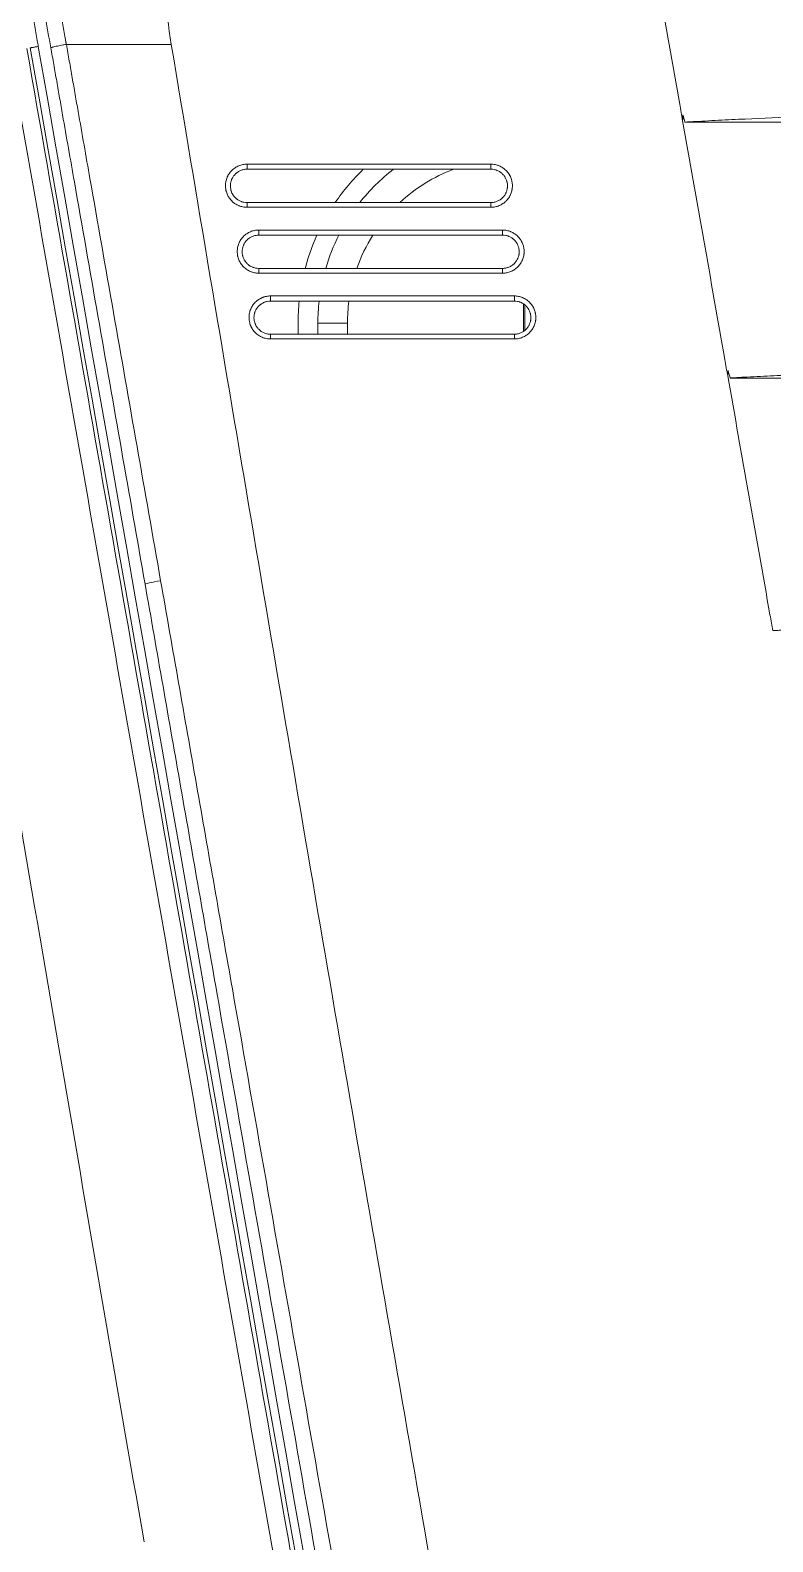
# Model space of a CAD drawing. Header units: inches. Extents: x 3778 to 56227, y -16914 to 35091.
# Drawn here: x 15713.4 to 15758.7, y 17628.5 to 17720.7 of the extents above; entities that cross this region are included whole.
import ezdxf

# ---------------------------------------------------------------- set-up
doc = ezdxf.new("R2010")
doc.units = ezdxf.units.IN
doc.header["$LTSCALE"] = 100
doc.header["$MEASUREMENT"] = 0
doc.layers.add('mark-B', color=2, linetype='Continuous', lineweight=20)
doc.layers.add('RC-LIGHT', color=7, linetype='Continuous')

# ---------------------------------------------------------------- blocks, each defined once
blk = doc.blocks.new('무풍1way 일반')
at = {"layer": 'mark-B'}
for p, q in [((-533.668, -76.108), (-533.668, -75.796)), ((-533.668, -75.796), (-518.793, -75.796)), ((-518.793, -76.108), (-533.668, -76.108)), ((-518.793, -76.108), (-518.793, -75.796)), ((-533.668, -78.138), (-518.793, -78.138)), ((-533.668, -78.138), (-533.668, -78.428)), ((-518.793, -78.138), (-518.793, -78.428)), ((-518.793, -78.428), (-533.668, -78.428)), ((-532.951, -80.127), (-532.951, -79.815)), ((-532.951, -79.815), (-518.076, -79.815)), ((-518.076, -80.127), (-532.951, -80.127)), ((-518.076, -80.127), (-518.076, -79.815)), ((-532.951, -82.152), (-518.076, -82.152)), ((-532.951, -82.152), (-532.951, -82.442)), ((-518.076, -82.442), (-532.951, -82.442)), ((-518.076, -82.152), (-518.076, -82.442)), ((-532.234, -84.146), (-532.234, -83.834)), ((-532.234, -83.834), (-517.359, -83.834)), ((-517.359, -84.146), (-517.359, -83.834)), ((-517.359, -84.146), (-532.234, -84.146)), ((-516.796, -84.329), (-516.796, -85.977)), ((-516.796, -84.329), (-516.796, -85.977)), ((-516.724, -85.927), (-516.724, -84.372)), ((-516.724, -85.927), (-516.724, -84.372)), ((-530.552, -86.166), (-530.552, -85.489)), ((-527.539, -85.489), (-529.347, -85.489)), ((-529.347, -85.489), (-529.347, -86.166)), ((-527.539, -85.489), (-527.539, -86.166)), ((-532.234, -86.166), (-517.359, -86.166)), ((-532.234, -86.166), (-532.234, -86.456)), ((-517.359, -86.456), (-532.234, -86.456)), ((-517.359, -86.166), (-517.359, -86.456))]:
    blk.add_line(p, q, dxfattribs=at)
for radius, start, end in [(13.054, 134.0536, 145.72407), (11.849, 127.64812, 141.65155), (10.041, 110.88562, 132.93702), (13.054, 155.7436, 165.18656), (11.849, 153.08999, 163.63968), (10.041, 147.71953, 160.58673), (13.054, 174.09234, 180), (11.849, 173.48906, 180), (10.041, 172.31062, 180)]:
    blk.add_arc((-517.498, -85.489), radius, start, end, dxfattribs=at)
blk.add_ellipse((-538.9, -101.228), major_axis=(-0.989, -0.174), ratio=0.033932, start_param=4.743301, end_param=6.335298, dxfattribs=at)
for points, knots in [([(-545.639, -68.701), (-545.756, -68.048), (-545.875, -67.395), (-546.038, -66.413), (-546.089, -66.086), (-546.185, -65.431), (-546.23, -65.104), (-546.31, -64.45), (-546.345, -64.123), (-546.406, -63.468), (-546.43, -63.141), (-546.47, -62.487), (-546.485, -62.16), (-546.506, -61.507), (-546.511, -61.18), (-546.515, -60.2), (-546.499, -59.546), (-546.431, -58.24), (-546.379, -57.587), (-546.237, -56.281), (-546.147, -55.629), (-545.984, -54.65), (-545.925, -54.324), (-545.797, -53.672), (-545.728, -53.347), (-545.509, -52.379), (-545.345, -51.741), (-544.982, -50.477), (-544.585, -49.226), (-544.119, -48.001), (-543.617, -46.79), (-543.349, -46.191), (-542.778, -45.006), (-542.475, -44.42), (-542.073, -43.696), (-541.951, -43.48), (-541.827, -43.264), (-541.743, -43.121), (-541.701, -43.049), (-541.489, -42.692), (-541.316, -42.409), (-540.787, -41.57), (-540.419, -41.023), (-539.655, -39.953), (-539.259, -39.43), (-538.438, -38.407), (-538.013, -37.908), (-537.136, -36.934), (-536.683, -36.458), (-535.748, -35.532), (-535.266, -35.081), (-534.646, -34.532), (-534.521, -34.423), (-534.269, -34.207), (-534.142, -34.1), (-533.76, -33.78), (-533.502, -33.572), (-532.723, -32.958), (-531.665, -32.173), (-530.57, -31.452), (-529.455, -30.763), (-528.889, -30.435), (-527.737, -29.81), (-527.152, -29.514), (-525.963, -28.953), (-525.359, -28.689), (-524.439, -28.318), (-524.13, -28.198), (-523.741, -28.053), (-523.663, -28.025), (-523.506, -27.968), (-523.272, -27.884), (-523.037, -27.802), (-522.252, -27.536), (-521.62, -27.341), (-520.349, -26.989), (-519.709, -26.831), (-518.744, -26.622), (-518.421, -26.557), (-517.773, -26.435), (-517.449, -26.378), (-516.472, -26.223), (-515.816, -26.137), (-514.992, -26.056), (-514.826, -26.041), (-514.495, -26.014), (-514.329, -26.001), (-513.831, -25.968), (-513.499, -25.95), (-512.835, -25.923), (-512.502, -25.913), (-511.837, -25.9), (-511.504, -25.896), (-511.172, -25.894)], [0, 0, 0, 0, 0.03125, 0.03125, 0.046875, 0.046875, 0.0625, 0.0625, 0.078125, 0.078125, 0.09375, 0.09375, 0.109375, 0.109375, 0.125, 0.125, 0.15625, 0.15625, 0.1875, 0.1875, 0.21875, 0.21875, 0.234375, 0.234375, 0.25, 0.25, 0.28125, 0.28125, 0.3125, 0.34375, 0.34375, 0.375, 0.375, 0.40625, 0.40625, 0.414063, 0.417969, 0.417969, 0.421875, 0.421875, 0.4375, 0.4375, 0.46875, 0.46875, 0.5, 0.5, 0.53125, 0.53125, 0.5625, 0.5625, 0.59375, 0.59375, 0.601563, 0.601563, 0.609375, 0.609375, 0.625, 0.625, 0.65625, 0.6875, 0.6875, 0.71875, 0.71875, 0.75, 0.75, 0.78125, 0.78125, 0.796875, 0.796875, 0.800781, 0.800781, 0.804688, 0.8125, 0.8125, 0.84375, 0.84375, 0.875, 0.875, 0.890625, 0.890625, 0.90625, 0.90625, 0.9375, 0.9375, 0.945312, 0.945312, 0.953125, 0.953125, 0.96875, 0.96875, 0.984375, 0.984375, 1, 1, 1, 1]), ([(-511.166, -26.75), (-511.169, -26.75), (-511.171, -26.75), (-511.176, -26.75), (-511.184, -26.75), (-511.201, -26.75), (-511.237, -26.751), (-511.308, -26.751), (-511.449, -26.752), (-511.571, -26.753), (-511.813, -26.756), (-511.975, -26.759), (-512.46, -26.768), (-512.782, -26.778), (-513.426, -26.805), (-513.747, -26.822), (-514.388, -26.866), (-514.708, -26.892), (-515.663, -26.988), (-516.297, -27.072), (-517.242, -27.225), (-517.556, -27.28), (-518.183, -27.399), (-518.496, -27.463), (-519.432, -27.667), (-520.053, -27.821), (-521.288, -28.165), (-521.902, -28.354), (-522.666, -28.614), (-522.895, -28.694), (-523.123, -28.776), (-523.275, -28.832), (-523.351, -28.86), (-523.731, -29.001), (-524.032, -29.118), (-524.929, -29.481), (-525.517, -29.739), (-526.676, -30.286), (-527.247, -30.575), (-528.369, -31.185), (-528.921, -31.505), (-530.007, -32.177), (-531.074, -32.88), (-532.105, -33.646), (-532.865, -34.245), (-533.115, -34.448), (-533.488, -34.759), (-533.611, -34.864), (-533.857, -35.075), (-533.979, -35.181), (-534.583, -35.716), (-535.053, -36.156), (-535.964, -37.06), (-536.406, -37.523), (-537.261, -38.473), (-537.675, -38.96), (-538.475, -39.957), (-538.861, -40.467), (-539.606, -41.51), (-539.964, -42.043), (-540.481, -42.861), (-540.649, -43.137), (-540.856, -43.485), (-540.897, -43.555), (-540.978, -43.695), (-541.1, -43.905), (-541.219, -44.116), (-541.61, -44.821), (-541.906, -45.392), (-542.462, -46.547), (-542.724, -47.132), (-543.212, -48.313), (-543.667, -49.506), (-544.054, -50.726), (-544.408, -51.958), (-544.567, -52.581), (-544.781, -53.524), (-544.847, -53.84), (-544.972, -54.476), (-545.03, -54.794), (-545.189, -55.748), (-545.276, -56.384), (-545.414, -57.657), (-545.465, -58.293), (-545.531, -59.567), (-545.546, -60.204), (-545.542, -61.478), (-545.522, -62.115), (-545.464, -63.072), (-545.44, -63.39), (-545.38, -64.028), (-545.346, -64.347), (-545.268, -64.985), (-545.224, -65.304), (-545.154, -65.782), (-545.129, -65.942), (-545.079, -66.261), (-545.053, -66.421), (-544.974, -66.899), (-544.919, -67.218), (-544.834, -67.695), (-544.791, -67.934), (-544.741, -68.213), (-544.716, -68.352), (-544.703, -68.421), (-544.697, -68.456), (-544.694, -68.474), (-544.693, -68.481), (-544.692, -68.486), (-544.691, -68.489), (-544.691, -68.491)], [0, 0, 0, 0, 0.000122, 0.000122, 0.000244, 0.000488, 0.000977, 0.001953, 0.003906, 0.007812, 0.007812, 0.015625, 0.015625, 0.03125, 0.03125, 0.046875, 0.046875, 0.0625, 0.0625, 0.09375, 0.09375, 0.109375, 0.109375, 0.125, 0.125, 0.15625, 0.15625, 0.1875, 0.1875, 0.195312, 0.199219, 0.199219, 0.203125, 0.203125, 0.21875, 0.21875, 0.25, 0.25, 0.28125, 0.28125, 0.3125, 0.3125, 0.34375, 0.375, 0.375, 0.390625, 0.390625, 0.398437, 0.398437, 0.40625, 0.40625, 0.4375, 0.4375, 0.46875, 0.46875, 0.5, 0.5, 0.53125, 0.53125, 0.5625, 0.5625, 0.578125, 0.578125, 0.582031, 0.582031, 0.585937, 0.59375, 0.59375, 0.625, 0.625, 0.65625, 0.65625, 0.6875, 0.71875, 0.71875, 0.75, 0.75, 0.765625, 0.765625, 0.78125, 0.78125, 0.8125, 0.8125, 0.84375, 0.84375, 0.875, 0.875, 0.90625, 0.90625, 0.921875, 0.921875, 0.9375, 0.9375, 0.953125, 0.953125, 0.960937, 0.960937, 0.96875, 0.96875, 0.984375, 0.984375, 0.992187, 0.996094, 0.998047, 0.999023, 0.999512, 0.999756, 0.999878, 0.999878, 1, 1, 1, 1]), ([(-534.946, -48.962), (-535.041, -49.134), (-536.17, -51.224), (-537.452, -54.465), (-538.378, -58.731), (-538.665, -61.444), (-538.717, -63.623), (-538.651, -65.802), (-538.469, -67.429), (-538.289, -68.503)], [0, 0, 0, 0, 0.029129, 0.352752, 0.514564, 0.676376, 0.757282, 0.838188, 1, 1, 1, 1]), ([(-509.313, -60.592), (-509.061, -62.015), (-508.38, -65.865), (-507.699, -69.715), (-507.27, -72.142)], [0, 0, 0, 0, 0.369677, 1, 1, 1, 1]), ([(-546.707, -66.876), (-546.684, -67.007), (-546.661, -67.138), (-546.58, -67.599), (-546.522, -67.928), (-546.443, -68.379), (-546.421, -68.499), (-546.4, -68.62)], [0, 0, 0, 0, 0.225229, 0.225229, 0.792301, 0.792301, 1, 1, 1, 1]), ([(-546.707, -66.876), (-546.684, -67.007), (-546.661, -67.138), (-546.58, -67.599), (-546.522, -67.928), (-546.443, -68.379), (-546.421, -68.499), (-546.4, -68.62)], [0, 0, 0, 0, 0.225229, 0.225229, 0.792301, 0.792301, 1, 1, 1, 1]), ([(-555.508, -68.49), (-553.802, -78.69), (-550.374, -99.089), (-545.188, -129.526), (-541.695, -149.76), (-539.95, -159.8)], [0, 0, 0, 0, 0.334987, 0.669974, 1, 1, 1, 1]), ([(-555.508, -68.49), (-553.802, -78.69), (-550.374, -99.089), (-545.188, -129.526), (-541.695, -149.76), (-539.95, -159.8)], [0, 0, 0, 0, 0.334987, 0.669974, 1, 1, 1, 1]), ([(-530.171, -171.348), (-533.172, -154.27), (-536.173, -137.194), (-540.671, -111.58), (-542.17, -103.042), (-545.168, -85.967), (-546.666, -77.43), (-548.164, -68.893)], [0, 0, 0, 0, 0.5, 0.5, 0.75, 0.75, 1, 1, 1, 1]), ([(-530.171, -171.348), (-533.172, -154.27), (-536.173, -137.194), (-540.671, -111.58), (-542.17, -103.042), (-545.168, -85.967), (-546.666, -77.43), (-548.164, -68.893)], [0, 0, 0, 0, 0.5, 0.5, 0.75, 0.75, 1, 1, 1, 1]), ([(-547.103, -68.744), (-545.452, -78.159), (-543.8, -87.574), (-540.495, -106.405), (-538.843, -115.821), (-535.536, -134.653), (-533.883, -144.069), (-530.575, -162.903), (-528.921, -172.319), (-523.956, -200.571), (-520.646, -219.406), (-515.677, -247.659), (-514.02, -257.077), (-511.535, -271.205), (-510.706, -275.914), (-509.463, -282.978), (-509.049, -285.332), (-508.22, -290.042), (-507.806, -292.396), (-507.391, -294.751)], [0, 0, 0, 0, 0.125, 0.125, 0.25, 0.25, 0.375, 0.375, 0.5, 0.5, 0.75, 0.75, 0.875, 0.875, 0.9375, 0.9375, 0.96875, 0.96875, 1, 1, 1, 1]), ([(-547.103, -68.744), (-545.452, -78.159), (-543.8, -87.574), (-540.495, -106.405), (-538.843, -115.821), (-535.536, -134.653), (-533.883, -144.069), (-530.575, -162.903), (-528.921, -172.319), (-523.956, -200.571), (-520.646, -219.406), (-515.677, -247.659), (-514.02, -257.077), (-511.535, -271.205), (-510.706, -275.914), (-509.463, -282.978), (-509.049, -285.332), (-508.22, -290.042), (-507.806, -292.396), (-507.391, -294.751)], [0, 0, 0, 0, 0.125, 0.125, 0.25, 0.25, 0.375, 0.375, 0.5, 0.5, 0.75, 0.75, 0.875, 0.875, 0.9375, 0.9375, 0.96875, 0.96875, 1, 1, 1, 1]), ([(-546.4, -68.62), (-546.432, -68.626), (-546.464, -68.631), (-546.527, -68.642), (-546.558, -68.648), (-546.617, -68.658), (-546.645, -68.663), (-546.699, -68.673), (-546.724, -68.677), (-546.77, -68.685), (-546.79, -68.689), (-546.826, -68.695), (-546.842, -68.698), (-546.867, -68.702), (-546.877, -68.704), (-546.89, -68.706), (-546.894, -68.707), (-546.895, -68.707)], [0, 0, 0, 0, 0.125, 0.125, 0.25, 0.25, 0.375, 0.375, 0.5, 0.5, 0.625, 0.625, 0.75, 0.75, 0.875, 0.875, 1, 1, 1, 1]), ([(-546.4, -68.62), (-546.432, -68.626), (-546.464, -68.631), (-546.527, -68.642), (-546.558, -68.648), (-546.617, -68.658), (-546.645, -68.663), (-546.699, -68.673), (-546.724, -68.677), (-546.77, -68.685), (-546.79, -68.689), (-546.826, -68.695), (-546.842, -68.698), (-546.867, -68.702), (-546.877, -68.704), (-546.89, -68.706), (-546.894, -68.707), (-546.895, -68.707)], [0, 0, 0, 0, 0.125, 0.125, 0.25, 0.25, 0.375, 0.375, 0.5, 0.5, 0.625, 0.625, 0.75, 0.75, 0.875, 0.875, 1, 1, 1, 1]), ([(-545.639, -68.701), (-545.643, -68.699), (-545.64, -68.696), (-545.622, -68.688), (-545.606, -68.683), (-545.563, -68.67), (-545.535, -68.663), (-545.468, -68.647), (-545.429, -68.637), (-545.341, -68.618), (-545.292, -68.608), (-545.186, -68.586), (-545.13, -68.574), (-545.011, -68.551), (-544.949, -68.539), (-544.822, -68.515), (-544.756, -68.503), (-544.691, -68.491)], [0, 0, 0, 0, 0.125, 0.125, 0.25, 0.25, 0.375, 0.375, 0.5, 0.5, 0.625, 0.625, 0.75, 0.75, 0.875, 0.875, 1, 1, 1, 1]), ([(-539.888, -101.403), (-540.846, -95.952), (-541.804, -90.502), (-543.242, -82.326), (-543.722, -79.601), (-544.441, -75.513), (-544.681, -74.151), (-544.98, -72.448), (-545.039, -72.107), (-545.159, -71.426), (-545.218, -71.085), (-545.337, -70.403), (-545.427, -69.892), (-545.517, -69.382), (-545.578, -69.041), (-545.608, -68.871), (-545.639, -68.701)], [0, 0, 0, 0, 0.5, 0.5, 0.75, 0.75, 0.875, 0.875, 0.90625, 0.90625, 0.9375, 0.9375, 0.96875, 0.984375, 0.984375, 1, 1, 1, 1]), ([(-544.691, -68.491), (-544.66, -68.661), (-544.63, -68.832), (-544.569, -69.172), (-544.479, -69.683), (-544.389, -70.194), (-544.27, -70.876), (-544.21, -71.216), (-544.091, -71.898), (-543.792, -73.602), (-543.492, -75.305), (-542.773, -79.393), (-542.293, -82.119), (-540.854, -90.296), (-539.895, -95.748), (-538.937, -101.2)], [0, 0, 0, 0, 0.015625, 0.015625, 0.03125, 0.0625, 0.0625, 0.09375, 0.09375, 0.125, 0.25, 0.25, 0.5, 0.5, 1, 1, 1, 1]), ([(-506.168, -252.885), (-507.106, -247.71), (-509.735, -233.164), (-514.015, -209.239), (-518.986, -181.108), (-523.904, -152.97), (-528.766, -124.824), (-533.565, -96.669), (-536.717, -77.892), (-538.289, -68.503)], [0, 0, 0, 0, 0.084285, 0.236904, 0.389524, 0.542143, 0.694762, 0.847381, 1, 1, 1, 1]), ([(-506.95, -73.237), (-506.95, -73.237), (-506.949, -73.236), (-506.949, -73.236), (-506.949, -73.236), (-506.948, -73.236), (-506.947, -73.236), (-506.946, -73.235), (-506.945, -73.235), (-506.942, -73.234), (-506.94, -73.234), (-506.933, -73.233), (-506.929, -73.233), (-506.916, -73.232), (-506.908, -73.231), (-506.882, -73.229), (-506.865, -73.228), (-506.814, -73.225), (-506.78, -73.223), (-506.678, -73.217), (-506.61, -73.213), (-506.406, -73.202), (-506.27, -73.195), (-505.862, -73.173), (-505.59, -73.159), (-504.773, -73.117), (-504.229, -73.09), (-502.595, -73.011), (-501.506, -72.963), (-499.328, -72.879), (-498.238, -72.843), (-496.604, -72.803), (-496.059, -72.792), (-494.97, -72.776), (-494.425, -72.771), (-493.88, -72.77)], [0, 0, 0, 0, 0.000061, 0.000061, 0.000122, 0.000122, 0.000244, 0.000244, 0.000488, 0.000488, 0.000977, 0.000977, 0.001953, 0.001953, 0.003906, 0.003906, 0.007813, 0.007813, 0.015625, 0.015625, 0.03125, 0.03125, 0.0625, 0.0625, 0.125, 0.125, 0.25, 0.25, 0.5, 0.5, 0.75, 0.75, 0.875, 0.875, 1, 1, 1, 1]), ([(-507.092, -73.146), (-506.663, -75.573), (-505.805, -80.426), (-504.946, -85.279), (-504.517, -87.706)], [0, 0, 0, 0, 0.499999, 1, 1, 1, 1]), ([(-376.395, -74.131), (-376.48, -74.131), (-376.565, -74.131), (-376.735, -74.131), (-376.991, -74.131), (-377.587, -74.131), (-378.779, -74.131), (-381.164, -74.129), (-383.207, -74.127), (-387.293, -74.12), (-390.017, -74.113), (-398.185, -74.087), (-403.628, -74.061), (-411.789, -74.01), (-414.509, -73.992), (-418.588, -73.961), (-419.948, -73.951), (-422.667, -73.929), (-424.026, -73.917), (-428.104, -73.882), (-430.821, -73.856), (-436.255, -73.803), (-438.972, -73.776), (-444.404, -73.719), (-447.121, -73.689), (-452.553, -73.63), (-455.269, -73.6), (-460.701, -73.542), (-463.418, -73.513), (-468.853, -73.457), (-471.57, -73.431), (-479.725, -73.357), (-485.164, -73.315), (-493.328, -73.271), (-496.051, -73.259), (-501.498, -73.243), (-504.223, -73.238), (-506.95, -73.237)], [0, 0, 0, 0, 0.001953, 0.001953, 0.003906, 0.007812, 0.015625, 0.03125, 0.0625, 0.0625, 0.125, 0.125, 0.25, 0.25, 0.3125, 0.3125, 0.34375, 0.34375, 0.375, 0.375, 0.4375, 0.4375, 0.5, 0.5, 0.5625, 0.5625, 0.625, 0.625, 0.6875, 0.6875, 0.75, 0.75, 0.875, 0.875, 0.9375, 0.9375, 1, 1, 1, 1]), ([(-533.668, -78.428), (-533.755, -78.428), (-533.84, -78.42), (-533.967, -78.395), (-534.008, -78.384), (-534.07, -78.365), (-534.091, -78.359), (-534.132, -78.344), (-534.152, -78.336), (-534.252, -78.295), (-534.327, -78.254), (-534.417, -78.195), (-534.434, -78.182), (-534.469, -78.157), (-534.486, -78.143), (-534.537, -78.102), (-534.569, -78.073), (-534.66, -77.982), (-534.714, -77.916), (-534.774, -77.826), (-534.786, -77.807), (-534.808, -77.77), (-534.819, -77.751), (-534.849, -77.694), (-534.886, -77.617), (-534.915, -77.536), (-534.934, -77.474), (-534.939, -77.453), (-534.95, -77.411), (-534.955, -77.39), (-534.976, -77.284), (-534.984, -77.199), (-534.984, -77.07), (-534.982, -77.027), (-534.976, -76.962), (-534.973, -76.941), (-534.967, -76.898), (-534.963, -76.877), (-534.942, -76.771), (-534.917, -76.689), (-534.876, -76.589), (-534.868, -76.57), (-534.849, -76.53), (-534.839, -76.511), (-534.809, -76.454), (-534.787, -76.417), (-534.715, -76.31), (-534.661, -76.243), (-534.584, -76.167), (-534.569, -76.152), (-534.537, -76.123), (-534.488, -76.08), (-534.402, -76.016), (-534.328, -75.972), (-534.252, -75.931), (-534.212, -75.913), (-534.093, -75.863), (-534.011, -75.838), (-533.884, -75.813), (-533.841, -75.806), (-533.755, -75.798), (-533.711, -75.796), (-533.668, -75.796)], [0, 0, 0, 0, 0.0625, 0.0625, 0.09375, 0.09375, 0.109375, 0.109375, 0.125, 0.125, 0.1875, 0.1875, 0.203125, 0.203125, 0.21875, 0.21875, 0.25, 0.25, 0.3125, 0.3125, 0.328125, 0.328125, 0.34375, 0.34375, 0.375, 0.40625, 0.40625, 0.421875, 0.421875, 0.4375, 0.4375, 0.5, 0.5, 0.53125, 0.53125, 0.546875, 0.546875, 0.5625, 0.5625, 0.625, 0.625, 0.640625, 0.640625, 0.65625, 0.65625, 0.6875, 0.6875, 0.75, 0.75, 0.765625, 0.765625, 0.78125, 0.8125, 0.84375, 0.84375, 0.875, 0.875, 0.9375, 0.9375, 0.96875, 0.96875, 1, 1, 1, 1]), ([(-533.668, -76.108), (-533.702, -76.108), (-533.735, -76.109), (-533.802, -76.116), (-533.835, -76.121), (-533.932, -76.14), (-533.996, -76.16), (-534.088, -76.198), (-534.118, -76.212), (-534.177, -76.244), (-534.234, -76.278), (-534.287, -76.317), (-534.325, -76.349), (-534.338, -76.36), (-534.363, -76.382), (-534.375, -76.394), (-534.434, -76.453), (-534.476, -76.504), (-534.531, -76.587), (-534.548, -76.615), (-534.571, -76.659), (-534.579, -76.674), (-534.593, -76.705), (-534.6, -76.72), (-534.632, -76.797), (-534.651, -76.86), (-534.667, -76.941), (-534.67, -76.958), (-534.675, -76.991), (-534.677, -77.007), (-534.682, -77.057), (-534.683, -77.09), (-534.683, -77.19), (-534.677, -77.255), (-534.66, -77.337), (-534.657, -77.354), (-534.649, -77.386), (-534.635, -77.434), (-534.607, -77.512), (-534.579, -77.572), (-534.556, -77.616), (-534.547, -77.63), (-534.53, -77.659), (-534.521, -77.673), (-534.475, -77.742), (-534.433, -77.794), (-534.363, -77.864), (-534.338, -77.886), (-534.299, -77.918), (-534.286, -77.928), (-534.259, -77.948), (-534.246, -77.958), (-534.177, -78.004), (-534.118, -78.035), (-534.041, -78.067), (-534.026, -78.073), (-533.994, -78.084), (-533.978, -78.089), (-533.931, -78.104), (-533.898, -78.112), (-533.801, -78.131), (-533.735, -78.138), (-533.668, -78.138)], [0, 0, 0, 0, 0.03125, 0.03125, 0.0625, 0.0625, 0.125, 0.125, 0.15625, 0.15625, 0.1875, 0.21875, 0.21875, 0.234375, 0.234375, 0.25, 0.25, 0.3125, 0.3125, 0.34375, 0.34375, 0.359375, 0.359375, 0.375, 0.375, 0.4375, 0.4375, 0.453125, 0.453125, 0.46875, 0.46875, 0.5, 0.5, 0.5625, 0.5625, 0.578125, 0.578125, 0.59375, 0.625, 0.65625, 0.65625, 0.671875, 0.671875, 0.6875, 0.6875, 0.75, 0.75, 0.78125, 0.78125, 0.796875, 0.796875, 0.8125, 0.8125, 0.875, 0.875, 0.890625, 0.890625, 0.90625, 0.90625, 0.9375, 0.9375, 1, 1, 1, 1]), ([(-518.793, -75.796), (-518.706, -75.796), (-518.621, -75.804), (-518.495, -75.829), (-518.453, -75.84), (-518.391, -75.858), (-518.37, -75.865), (-518.329, -75.88), (-518.309, -75.888), (-518.21, -75.929), (-518.134, -75.969), (-518.045, -76.029), (-518.027, -76.042), (-517.992, -76.067), (-517.975, -76.081), (-517.925, -76.122), (-517.893, -76.151), (-517.802, -76.242), (-517.747, -76.308), (-517.687, -76.398), (-517.675, -76.417), (-517.653, -76.454), (-517.643, -76.473), (-517.612, -76.53), (-517.575, -76.607), (-517.546, -76.688), (-517.528, -76.75), (-517.522, -76.77), (-517.511, -76.812), (-517.507, -76.834), (-517.486, -76.94), (-517.477, -77.025), (-517.477, -77.154), (-517.479, -77.197), (-517.485, -77.262), (-517.488, -77.283), (-517.494, -77.326), (-517.498, -77.347), (-517.519, -77.453), (-517.544, -77.535), (-517.585, -77.634), (-517.594, -77.654), (-517.612, -77.693), (-517.622, -77.713), (-517.653, -77.77), (-517.675, -77.807), (-517.746, -77.914), (-517.8, -77.98), (-517.877, -78.057), (-517.893, -78.072), (-517.925, -78.101), (-517.974, -78.143), (-518.06, -78.207), (-518.133, -78.252), (-518.21, -78.292), (-518.249, -78.311), (-518.369, -78.361), (-518.451, -78.386), (-518.577, -78.411), (-518.62, -78.418), (-518.707, -78.426), (-518.75, -78.428), (-518.793, -78.428)], [0, 0, 0, 0, 0.0625, 0.0625, 0.09375, 0.09375, 0.109375, 0.109375, 0.125, 0.125, 0.1875, 0.1875, 0.203125, 0.203125, 0.21875, 0.21875, 0.25, 0.25, 0.3125, 0.3125, 0.328125, 0.328125, 0.34375, 0.34375, 0.375, 0.40625, 0.40625, 0.421875, 0.421875, 0.4375, 0.4375, 0.5, 0.5, 0.53125, 0.53125, 0.546875, 0.546875, 0.5625, 0.5625, 0.625, 0.625, 0.640625, 0.640625, 0.65625, 0.65625, 0.6875, 0.6875, 0.75, 0.75, 0.765625, 0.765625, 0.78125, 0.8125, 0.84375, 0.84375, 0.875, 0.875, 0.9375, 0.9375, 0.96875, 0.96875, 1, 1, 1, 1]), ([(-518.793, -78.138), (-518.76, -78.138), (-518.726, -78.136), (-518.66, -78.13), (-518.627, -78.125), (-518.529, -78.105), (-518.466, -78.086), (-518.374, -78.048), (-518.343, -78.033), (-518.284, -78.002), (-518.228, -77.968), (-518.174, -77.928), (-518.136, -77.896), (-518.123, -77.886), (-518.099, -77.863), (-518.087, -77.852), (-518.028, -77.792), (-517.986, -77.741), (-517.931, -77.659), (-517.914, -77.63), (-517.89, -77.586), (-517.882, -77.571), (-517.868, -77.541), (-517.861, -77.526), (-517.83, -77.449), (-517.811, -77.386), (-517.794, -77.304), (-517.792, -77.288), (-517.787, -77.255), (-517.785, -77.238), (-517.78, -77.188), (-517.778, -77.155), (-517.778, -77.056), (-517.785, -76.99), (-517.801, -76.908), (-517.805, -76.892), (-517.813, -76.859), (-517.826, -76.811), (-517.854, -76.734), (-517.882, -76.674), (-517.906, -76.63), (-517.914, -76.615), (-517.931, -76.587), (-517.94, -76.572), (-517.987, -76.503), (-518.029, -76.452), (-518.099, -76.382), (-518.123, -76.359), (-518.162, -76.328), (-518.175, -76.317), (-518.202, -76.297), (-518.216, -76.288), (-518.285, -76.242), (-518.343, -76.211), (-518.42, -76.179), (-518.436, -76.173), (-518.467, -76.161), (-518.483, -76.156), (-518.531, -76.142), (-518.563, -76.134), (-518.66, -76.114), (-518.726, -76.108), (-518.793, -76.108)], [0, 0, 0, 0, 0.03125, 0.03125, 0.0625, 0.0625, 0.125, 0.125, 0.15625, 0.15625, 0.1875, 0.21875, 0.21875, 0.234375, 0.234375, 0.25, 0.25, 0.3125, 0.3125, 0.34375, 0.34375, 0.359375, 0.359375, 0.375, 0.375, 0.4375, 0.4375, 0.453125, 0.453125, 0.46875, 0.46875, 0.5, 0.5, 0.5625, 0.5625, 0.578125, 0.578125, 0.59375, 0.625, 0.65625, 0.65625, 0.671875, 0.671875, 0.6875, 0.6875, 0.75, 0.75, 0.78125, 0.78125, 0.796875, 0.796875, 0.8125, 0.8125, 0.875, 0.875, 0.890625, 0.890625, 0.90625, 0.90625, 0.9375, 0.9375, 1, 1, 1, 1]), ([(-532.951, -82.442), (-533.038, -82.442), (-533.123, -82.434), (-533.249, -82.409), (-533.291, -82.398), (-533.352, -82.38), (-533.373, -82.373), (-533.414, -82.358), (-533.434, -82.35), (-533.533, -82.309), (-533.609, -82.269), (-533.698, -82.209), (-533.716, -82.197), (-533.75, -82.171), (-533.768, -82.158), (-533.818, -82.117), (-533.85, -82.088), (-533.941, -81.997), (-533.995, -81.931), (-534.055, -81.841), (-534.067, -81.823), (-534.089, -81.785), (-534.099, -81.767), (-534.13, -81.71), (-534.166, -81.632), (-534.195, -81.552), (-534.214, -81.49), (-534.22, -81.469), (-534.23, -81.427), (-534.235, -81.406), (-534.256, -81.3), (-534.265, -81.215), (-534.265, -81.087), (-534.263, -81.044), (-534.256, -80.979), (-534.254, -80.958), (-534.247, -80.915), (-534.244, -80.894), (-534.223, -80.788), (-534.198, -80.706), (-534.157, -80.607), (-534.148, -80.587), (-534.13, -80.548), (-534.12, -80.529), (-534.089, -80.472), (-534.067, -80.435), (-533.996, -80.328), (-533.942, -80.262), (-533.865, -80.185), (-533.85, -80.17), (-533.818, -80.141), (-533.769, -80.099), (-533.683, -80.035), (-533.609, -79.991), (-533.533, -79.95), (-533.494, -79.932), (-533.375, -79.882), (-533.293, -79.857), (-533.167, -79.832), (-533.124, -79.825), (-533.037, -79.817), (-532.994, -79.815), (-532.951, -79.815)], [0, 0, 0, 0, 0.0625, 0.0625, 0.09375, 0.09375, 0.109375, 0.109375, 0.125, 0.125, 0.1875, 0.1875, 0.203125, 0.203125, 0.21875, 0.21875, 0.25, 0.25, 0.3125, 0.3125, 0.328125, 0.328125, 0.34375, 0.34375, 0.375, 0.40625, 0.40625, 0.421875, 0.421875, 0.4375, 0.4375, 0.5, 0.5, 0.53125, 0.53125, 0.546875, 0.546875, 0.5625, 0.5625, 0.625, 0.625, 0.640625, 0.640625, 0.65625, 0.65625, 0.6875, 0.6875, 0.75, 0.75, 0.765625, 0.765625, 0.78125, 0.8125, 0.84375, 0.84375, 0.875, 0.875, 0.9375, 0.9375, 0.96875, 0.96875, 1, 1, 1, 1]), ([(-532.951, -80.127), (-532.984, -80.127), (-533.018, -80.128), (-533.084, -80.135), (-533.117, -80.14), (-533.214, -80.159), (-533.278, -80.179), (-533.37, -80.217), (-533.4, -80.231), (-533.459, -80.263), (-533.515, -80.297), (-533.568, -80.336), (-533.606, -80.367), (-533.619, -80.378), (-533.644, -80.401), (-533.656, -80.412), (-533.715, -80.471), (-533.757, -80.522), (-533.811, -80.605), (-533.828, -80.633), (-533.852, -80.677), (-533.859, -80.692), (-533.874, -80.722), (-533.88, -80.737), (-533.912, -80.814), (-533.931, -80.877), (-533.947, -80.958), (-533.95, -80.975), (-533.955, -81.007), (-533.957, -81.024), (-533.962, -81.074), (-533.963, -81.107), (-533.963, -81.206), (-533.957, -81.272), (-533.941, -81.353), (-533.937, -81.37), (-533.929, -81.402), (-533.916, -81.45), (-533.888, -81.528), (-533.86, -81.587), (-533.836, -81.631), (-533.828, -81.645), (-533.811, -81.674), (-533.802, -81.688), (-533.756, -81.757), (-533.714, -81.808), (-533.644, -81.878), (-533.619, -81.901), (-533.58, -81.933), (-533.567, -81.943), (-533.54, -81.963), (-533.527, -81.972), (-533.458, -82.018), (-533.4, -82.049), (-533.323, -82.081), (-533.308, -82.087), (-533.276, -82.098), (-533.26, -82.104), (-533.213, -82.118), (-533.181, -82.126), (-533.084, -82.145), (-533.018, -82.152), (-532.951, -82.152)], [0, 0, 0, 0, 0.03125, 0.03125, 0.0625, 0.0625, 0.125, 0.125, 0.15625, 0.15625, 0.1875, 0.21875, 0.21875, 0.234375, 0.234375, 0.25, 0.25, 0.3125, 0.3125, 0.34375, 0.34375, 0.359375, 0.359375, 0.375, 0.375, 0.4375, 0.4375, 0.453125, 0.453125, 0.46875, 0.46875, 0.5, 0.5, 0.5625, 0.5625, 0.578125, 0.578125, 0.59375, 0.625, 0.65625, 0.65625, 0.671875, 0.671875, 0.6875, 0.6875, 0.75, 0.75, 0.78125, 0.78125, 0.796875, 0.796875, 0.8125, 0.8125, 0.875, 0.875, 0.890625, 0.890625, 0.90625, 0.90625, 0.9375, 0.9375, 1, 1, 1, 1]), ([(-518.076, -79.815), (-517.989, -79.815), (-517.904, -79.823), (-517.778, -79.848), (-517.736, -79.859), (-517.674, -79.877), (-517.654, -79.884), (-517.613, -79.899), (-517.593, -79.907), (-517.493, -79.948), (-517.418, -79.988), (-517.329, -80.048), (-517.311, -80.06), (-517.277, -80.086), (-517.259, -80.099), (-517.209, -80.14), (-517.177, -80.169), (-517.086, -80.26), (-517.032, -80.326), (-516.972, -80.416), (-516.96, -80.435), (-516.938, -80.472), (-516.928, -80.49), (-516.897, -80.547), (-516.861, -80.625), (-516.832, -80.705), (-516.813, -80.767), (-516.807, -80.788), (-516.797, -80.83), (-516.792, -80.851), (-516.771, -80.957), (-516.762, -81.042), (-516.762, -81.17), (-516.764, -81.213), (-516.771, -81.278), (-516.773, -81.3), (-516.78, -81.342), (-516.783, -81.363), (-516.804, -81.469), (-516.829, -81.551), (-516.87, -81.65), (-516.879, -81.67), (-516.897, -81.709), (-516.907, -81.728), (-516.938, -81.785), (-516.96, -81.822), (-517.031, -81.929), (-517.085, -81.995), (-517.162, -82.072), (-517.177, -82.087), (-517.209, -82.116), (-517.258, -82.158), (-517.344, -82.222), (-517.418, -82.266), (-517.493, -82.307), (-517.533, -82.326), (-517.652, -82.375), (-517.734, -82.4), (-517.86, -82.425), (-517.903, -82.432), (-517.989, -82.44), (-518.033, -82.442), (-518.076, -82.442)], [0, 0, 0, 0, 0.0625, 0.0625, 0.09375, 0.09375, 0.109375, 0.109375, 0.125, 0.125, 0.1875, 0.1875, 0.203125, 0.203125, 0.21875, 0.21875, 0.25, 0.25, 0.3125, 0.3125, 0.328125, 0.328125, 0.34375, 0.34375, 0.375, 0.40625, 0.40625, 0.421875, 0.421875, 0.4375, 0.4375, 0.5, 0.5, 0.53125, 0.53125, 0.546875, 0.546875, 0.5625, 0.5625, 0.625, 0.625, 0.640625, 0.640625, 0.65625, 0.65625, 0.6875, 0.6875, 0.75, 0.75, 0.765625, 0.765625, 0.78125, 0.8125, 0.84375, 0.84375, 0.875, 0.875, 0.9375, 0.9375, 0.96875, 0.96875, 1, 1, 1, 1]), ([(-518.076, -82.152), (-518.043, -82.152), (-518.009, -82.15), (-517.943, -82.144), (-517.91, -82.139), (-517.813, -82.119), (-517.749, -82.1), (-517.657, -82.062), (-517.627, -82.047), (-517.568, -82.016), (-517.512, -81.982), (-517.459, -81.943), (-517.42, -81.911), (-517.408, -81.9), (-517.383, -81.878), (-517.371, -81.866), (-517.312, -81.807), (-517.27, -81.756), (-517.216, -81.674), (-517.199, -81.645), (-517.175, -81.601), (-517.168, -81.587), (-517.153, -81.556), (-517.147, -81.541), (-517.115, -81.465), (-517.096, -81.401), (-517.08, -81.32), (-517.077, -81.304), (-517.072, -81.271), (-517.07, -81.254), (-517.065, -81.205), (-517.064, -81.172), (-517.064, -81.073), (-517.07, -81.007), (-517.086, -80.925), (-517.09, -80.909), (-517.098, -80.877), (-517.111, -80.829), (-517.139, -80.751), (-517.167, -80.691), (-517.191, -80.648), (-517.199, -80.633), (-517.216, -80.604), (-517.225, -80.59), (-517.271, -80.521), (-517.313, -80.47), (-517.383, -80.4), (-517.408, -80.378), (-517.447, -80.346), (-517.46, -80.336), (-517.486, -80.316), (-517.5, -80.306), (-517.569, -80.26), (-517.627, -80.229), (-517.704, -80.198), (-517.719, -80.192), (-517.751, -80.18), (-517.767, -80.175), (-517.814, -80.161), (-517.846, -80.153), (-517.943, -80.133), (-518.009, -80.127), (-518.076, -80.127)], [0, 0, 0, 0, 0.03125, 0.03125, 0.0625, 0.0625, 0.125, 0.125, 0.15625, 0.15625, 0.1875, 0.21875, 0.21875, 0.234375, 0.234375, 0.25, 0.25, 0.3125, 0.3125, 0.34375, 0.34375, 0.359375, 0.359375, 0.375, 0.375, 0.4375, 0.4375, 0.453125, 0.453125, 0.46875, 0.46875, 0.5, 0.5, 0.5625, 0.5625, 0.578125, 0.578125, 0.59375, 0.625, 0.65625, 0.65625, 0.671875, 0.671875, 0.6875, 0.6875, 0.75, 0.75, 0.78125, 0.78125, 0.796875, 0.796875, 0.8125, 0.8125, 0.875, 0.875, 0.890625, 0.890625, 0.90625, 0.90625, 0.9375, 0.9375, 1, 1, 1, 1]), ([(-532.234, -86.456), (-532.277, -86.456), (-532.32, -86.454), (-532.406, -86.446), (-532.449, -86.439), (-532.575, -86.414), (-532.657, -86.389), (-532.776, -86.34), (-532.815, -86.321), (-532.891, -86.281), (-532.964, -86.236), (-533.033, -86.186), (-533.083, -86.145), (-533.099, -86.131), (-533.131, -86.102), (-533.146, -86.087), (-533.223, -86.01), (-533.277, -85.944), (-533.348, -85.837), (-533.37, -85.801), (-533.4, -85.744), (-533.41, -85.724), (-533.429, -85.685), (-533.437, -85.666), (-533.478, -85.566), (-533.503, -85.485), (-533.524, -85.38), (-533.528, -85.358), (-533.534, -85.316), (-533.537, -85.294), (-533.543, -85.23), (-533.545, -85.187), (-533.545, -85.059), (-533.536, -84.974), (-533.515, -84.868), (-533.511, -84.847), (-533.5, -84.805), (-533.494, -84.784), (-533.476, -84.723), (-533.447, -84.642), (-533.41, -84.565), (-533.38, -84.508), (-533.369, -84.49), (-533.347, -84.452), (-533.336, -84.434), (-533.276, -84.345), (-533.221, -84.279), (-533.131, -84.188), (-533.099, -84.159), (-533.049, -84.118), (-533.032, -84.104), (-532.997, -84.079), (-532.98, -84.066), (-532.89, -84.007), (-532.815, -83.967), (-532.716, -83.926), (-532.696, -83.918), (-532.655, -83.903), (-532.634, -83.896), (-532.573, -83.878), (-532.531, -83.867), (-532.405, -83.842), (-532.32, -83.834), (-532.234, -83.834)], [0, 0, 0, 0, 0.03125, 0.03125, 0.0625, 0.0625, 0.125, 0.125, 0.15625, 0.15625, 0.1875, 0.21875, 0.21875, 0.234375, 0.234375, 0.25, 0.25, 0.3125, 0.3125, 0.34375, 0.34375, 0.359375, 0.359375, 0.375, 0.375, 0.4375, 0.4375, 0.453125, 0.453125, 0.46875, 0.46875, 0.5, 0.5, 0.5625, 0.5625, 0.578125, 0.578125, 0.59375, 0.59375, 0.625, 0.65625, 0.65625, 0.671875, 0.671875, 0.6875, 0.6875, 0.75, 0.75, 0.78125, 0.78125, 0.796875, 0.796875, 0.8125, 0.8125, 0.875, 0.875, 0.890625, 0.890625, 0.90625, 0.90625, 0.9375, 0.9375, 1, 1, 1, 1]), ([(-517.359, -83.834), (-517.272, -83.834), (-517.187, -83.842), (-517.061, -83.867), (-517.02, -83.878), (-516.958, -83.896), (-516.938, -83.903), (-516.897, -83.918), (-516.877, -83.926), (-516.777, -83.967), (-516.702, -84.007), (-516.613, -84.066), (-516.595, -84.079), (-516.561, -84.104), (-516.544, -84.118), (-516.494, -84.159), (-516.462, -84.188), (-516.371, -84.279), (-516.317, -84.345), (-516.257, -84.434), (-516.245, -84.452), (-516.223, -84.49), (-516.213, -84.508), (-516.182, -84.565), (-516.146, -84.642), (-516.117, -84.723), (-516.098, -84.784), (-516.092, -84.805), (-516.082, -84.847), (-516.077, -84.868), (-516.056, -84.974), (-516.048, -85.059), (-516.048, -85.187), (-516.05, -85.23), (-516.056, -85.294), (-516.059, -85.316), (-516.065, -85.358), (-516.069, -85.38), (-516.09, -85.485), (-516.114, -85.566), (-516.155, -85.666), (-516.164, -85.685), (-516.182, -85.724), (-516.192, -85.744), (-516.223, -85.801), (-516.245, -85.837), (-516.316, -85.944), (-516.37, -86.01), (-516.446, -86.087), (-516.462, -86.102), (-516.494, -86.131), (-516.542, -86.173), (-516.628, -86.236), (-516.702, -86.281), (-516.777, -86.321), (-516.817, -86.34), (-516.936, -86.389), (-517.018, -86.414), (-517.144, -86.439), (-517.186, -86.446), (-517.272, -86.454), (-517.316, -86.456), (-517.359, -86.456)], [0, 0, 0, 0, 0.0625, 0.0625, 0.09375, 0.09375, 0.109375, 0.109375, 0.125, 0.125, 0.1875, 0.1875, 0.203125, 0.203125, 0.21875, 0.21875, 0.25, 0.25, 0.3125, 0.3125, 0.328125, 0.328125, 0.34375, 0.34375, 0.375, 0.40625, 0.40625, 0.421875, 0.421875, 0.4375, 0.4375, 0.5, 0.5, 0.53125, 0.53125, 0.546875, 0.546875, 0.5625, 0.5625, 0.625, 0.625, 0.640625, 0.640625, 0.65625, 0.65625, 0.6875, 0.6875, 0.75, 0.75, 0.765625, 0.765625, 0.78125, 0.8125, 0.84375, 0.84375, 0.875, 0.875, 0.9375, 0.9375, 0.96875, 0.96875, 1, 1, 1, 1]), ([(-532.234, -84.146), (-532.3, -84.146), (-532.366, -84.152), (-532.463, -84.172), (-532.495, -84.18), (-532.542, -84.194), (-532.558, -84.199), (-532.59, -84.21), (-532.605, -84.216), (-532.682, -84.248), (-532.74, -84.279), (-532.808, -84.325), (-532.822, -84.335), (-532.848, -84.354), (-532.862, -84.365), (-532.9, -84.396), (-532.925, -84.418), (-532.995, -84.488), (-533.036, -84.539), (-533.083, -84.608), (-533.091, -84.622), (-533.109, -84.651), (-533.133, -84.694), (-533.168, -84.769), (-533.19, -84.83), (-533.205, -84.878), (-533.209, -84.894), (-533.217, -84.926), (-533.221, -84.942), (-533.237, -85.024), (-533.244, -85.089), (-533.244, -85.188), (-533.242, -85.221), (-533.237, -85.271), (-533.235, -85.287), (-533.23, -85.32), (-533.228, -85.336), (-533.211, -85.417), (-533.192, -85.48), (-533.161, -85.557), (-533.154, -85.572), (-533.14, -85.602), (-533.132, -85.617), (-533.109, -85.661), (-533.092, -85.689), (-533.037, -85.771), (-532.996, -85.822), (-532.937, -85.881), (-532.925, -85.893), (-532.9, -85.915), (-532.863, -85.947), (-532.797, -85.996), (-532.74, -86.03), (-532.682, -86.062), (-532.651, -86.076), (-532.56, -86.114), (-532.497, -86.133), (-532.399, -86.153), (-532.367, -86.158), (-532.3, -86.164), (-532.267, -86.166), (-532.234, -86.166)], [0, 0, 0, 0, 0.0625, 0.0625, 0.09375, 0.09375, 0.109375, 0.109375, 0.125, 0.125, 0.1875, 0.1875, 0.203125, 0.203125, 0.21875, 0.21875, 0.25, 0.25, 0.3125, 0.3125, 0.328125, 0.328125, 0.34375, 0.375, 0.40625, 0.40625, 0.421875, 0.421875, 0.4375, 0.4375, 0.5, 0.5, 0.53125, 0.53125, 0.546875, 0.546875, 0.5625, 0.5625, 0.625, 0.625, 0.640625, 0.640625, 0.65625, 0.65625, 0.6875, 0.6875, 0.75, 0.75, 0.765625, 0.765625, 0.78125, 0.8125, 0.84375, 0.84375, 0.875, 0.875, 0.9375, 0.9375, 0.96875, 0.96875, 1, 1, 1, 1]), ([(-517.359, -86.166), (-517.326, -86.166), (-517.292, -86.164), (-517.226, -86.158), (-517.193, -86.153), (-517.096, -86.133), (-517.033, -86.114), (-516.941, -86.076), (-516.911, -86.062), (-516.852, -86.03), (-516.796, -85.996), (-516.743, -85.957), (-516.705, -85.926), (-516.692, -85.915), (-516.668, -85.893), (-516.656, -85.881), (-516.597, -85.822), (-516.555, -85.771), (-516.5, -85.689), (-516.483, -85.661), (-516.46, -85.617), (-516.453, -85.602), (-516.438, -85.572), (-516.432, -85.557), (-516.4, -85.48), (-516.381, -85.417), (-516.365, -85.336), (-516.362, -85.32), (-516.357, -85.287), (-516.355, -85.271), (-516.35, -85.221), (-516.349, -85.188), (-516.349, -85.089), (-516.355, -85.024), (-516.372, -84.942), (-516.375, -84.926), (-516.383, -84.894), (-516.397, -84.846), (-516.424, -84.769), (-516.452, -84.709), (-516.476, -84.665), (-516.484, -84.651), (-516.501, -84.622), (-516.51, -84.608), (-516.556, -84.539), (-516.598, -84.488), (-516.668, -84.418), (-516.692, -84.396), (-516.731, -84.365), (-516.744, -84.354), (-516.771, -84.335), (-516.784, -84.325), (-516.853, -84.279), (-516.911, -84.248), (-516.987, -84.216), (-517.003, -84.21), (-517.034, -84.199), (-517.05, -84.194), (-517.098, -84.18), (-517.13, -84.172), (-517.227, -84.152), (-517.292, -84.146), (-517.359, -84.146)], [0, 0, 0, 0, 0.03125, 0.03125, 0.0625, 0.0625, 0.125, 0.125, 0.15625, 0.15625, 0.1875, 0.21875, 0.21875, 0.234375, 0.234375, 0.25, 0.25, 0.3125, 0.3125, 0.34375, 0.34375, 0.359375, 0.359375, 0.375, 0.375, 0.4375, 0.4375, 0.453125, 0.453125, 0.46875, 0.46875, 0.5, 0.5, 0.5625, 0.5625, 0.578125, 0.578125, 0.59375, 0.625, 0.65625, 0.65625, 0.671875, 0.671875, 0.6875, 0.6875, 0.75, 0.75, 0.78125, 0.78125, 0.796875, 0.796875, 0.8125, 0.8125, 0.875, 0.875, 0.890625, 0.890625, 0.90625, 0.90625, 0.9375, 0.9375, 1, 1, 1, 1]), ([(-504.185, -88.841), (-504.185, -88.84), (-504.185, -88.84), (-504.185, -88.84), (-504.184, -88.84), (-504.184, -88.839), (-504.183, -88.839), (-504.182, -88.839), (-504.181, -88.839), (-504.178, -88.838), (-504.175, -88.838), (-504.169, -88.837), (-504.165, -88.836), (-504.152, -88.835), (-504.144, -88.834), (-504.118, -88.832), (-504.101, -88.831), (-504.05, -88.828), (-504.016, -88.826), (-503.914, -88.82), (-503.846, -88.816), (-503.642, -88.805), (-503.506, -88.798), (-503.098, -88.776), (-502.826, -88.762), (-502.01, -88.72), (-501.466, -88.693), (-499.833, -88.614), (-498.745, -88.566), (-497.112, -88.502), (-496.567, -88.483), (-495.478, -88.448), (-494.934, -88.432), (-493.845, -88.405), (-493.301, -88.395), (-492.212, -88.378), (-491.667, -88.373), (-491.123, -88.372)], [0, 0, 0, 0, 0.000061, 0.000061, 0.000122, 0.000122, 0.000244, 0.000244, 0.000488, 0.000488, 0.000977, 0.000977, 0.001953, 0.001953, 0.003906, 0.003906, 0.007812, 0.007812, 0.015625, 0.015625, 0.03125, 0.03125, 0.0625, 0.0625, 0.125, 0.125, 0.25, 0.25, 0.5, 0.5, 0.625, 0.625, 0.75, 0.75, 0.875, 0.875, 1, 1, 1, 1]), ([(-504.34, -88.71), (-503.91, -91.137), (-503.052, -95.99), (-502.194, -100.843), (-501.764, -103.27)], [0, 0, 0, 0, 0.5, 1, 1, 1, 1]), ([(-373.642, -89.695), (-373.727, -89.695), (-373.812, -89.695), (-373.982, -89.695), (-374.238, -89.695), (-374.834, -89.695), (-376.026, -89.695), (-378.409, -89.694), (-380.452, -89.691), (-384.537, -89.685), (-387.259, -89.678), (-395.426, -89.653), (-400.868, -89.629), (-409.028, -89.581), (-411.748, -89.563), (-417.186, -89.525), (-419.905, -89.504), (-425.342, -89.459), (-428.06, -89.434), (-433.494, -89.384), (-436.211, -89.357), (-441.644, -89.303), (-444.361, -89.274), (-449.794, -89.218), (-452.51, -89.189), (-457.943, -89.133), (-460.66, -89.105), (-466.095, -89.052), (-468.813, -89.027), (-476.967, -88.956), (-482.406, -88.916), (-490.569, -88.873), (-493.29, -88.862), (-498.736, -88.846), (-501.46, -88.841), (-504.185, -88.841)], [0, 0, 0, 0, 0.001953, 0.001953, 0.003906, 0.007812, 0.015625, 0.03125, 0.0625, 0.0625, 0.125, 0.125, 0.25, 0.25, 0.3125, 0.3125, 0.375, 0.375, 0.4375, 0.4375, 0.5, 0.5, 0.5625, 0.5625, 0.625, 0.625, 0.6875, 0.6875, 0.75, 0.75, 0.875, 0.875, 0.9375, 0.9375, 1, 1, 1, 1]), ([(-538.937, -101.2), (-538.207, -105.348), (-537.478, -109.497), (-536.019, -117.794), (-535.29, -121.943), (-533.101, -134.39), (-531.642, -142.687), (-527.263, -167.582), (-524.342, -184.179), (-518.497, -217.373), (-515.573, -233.971), (-511.188, -258.87), (-509.727, -267.17), (-508.084, -276.507), (-507.901, -277.545), (-507.536, -279.62), (-507.353, -280.657), (-506.989, -282.732), (-506.807, -283.77), (-506.532, -285.326), (-506.441, -285.845), (-506.257, -286.882), (-505.981, -288.438), (-505.706, -289.994), (-505.435, -291.551), (-505.345, -292.07), (-505.209, -292.848), (-505.163, -293.107), (-505.07, -293.626), (-505.023, -293.885), (-504.88, -294.662), (-504.78, -295.179), (-504.619, -295.952), (-504.564, -296.209), (-504.448, -296.722), (-504.267, -297.49), (-504.066, -298.253), (-503.852, -299.012), (-503.742, -299.391), (-503.608, -299.832), (-503.54, -300.052), (-503.505, -300.162), (-503.49, -300.209), (-503.481, -300.241), (-503.476, -300.257), (-503.471, -300.272)], [0, 0, 0, 0, 0.0625, 0.0625, 0.125, 0.125, 0.25, 0.25, 0.5, 0.5, 0.75, 0.75, 0.875, 0.875, 0.890625, 0.890625, 0.90625, 0.90625, 0.921875, 0.921875, 0.929687, 0.929687, 0.9375, 0.953125, 0.953125, 0.960937, 0.960937, 0.964844, 0.964844, 0.96875, 0.96875, 0.976562, 0.976562, 0.980469, 0.980469, 0.984375, 0.992188, 0.992188, 0.996094, 0.998047, 0.999023, 0.999512, 0.999756, 0.999756, 1, 1, 1, 1]), ([(-504.401, -300.59), (-504.719, -299.585), (-505.005, -298.571), (-505.319, -297.294), (-505.379, -297.038), (-505.496, -296.525), (-505.552, -296.268), (-505.714, -295.495), (-505.815, -294.978), (-505.959, -294.201), (-506.007, -293.941), (-506.1, -293.423), (-506.146, -293.163), (-506.282, -292.384), (-506.372, -291.865), (-506.643, -290.307), (-506.918, -288.75), (-507.194, -287.194), (-507.378, -286.156), (-507.47, -285.637), (-507.744, -284.08), (-507.927, -283.041), (-508.292, -280.965), (-508.474, -279.927), (-508.839, -277.851), (-509.022, -276.813), (-510.666, -267.47), (-512.128, -259.165), (-516.515, -234.252), (-519.441, -217.645), (-525.288, -184.431), (-528.21, -167.824), (-532.591, -142.915), (-534.05, -134.612), (-536.24, -122.159), (-536.969, -118.007), (-538.428, -109.705), (-539.158, -105.554), (-539.888, -101.403)], [0, 0, 0, 0, 0.015625, 0.015625, 0.019531, 0.019531, 0.023437, 0.023437, 0.03125, 0.03125, 0.035156, 0.035156, 0.039062, 0.039062, 0.046875, 0.046875, 0.0625, 0.070312, 0.070312, 0.078125, 0.078125, 0.09375, 0.09375, 0.109375, 0.109375, 0.125, 0.125, 0.25, 0.25, 0.5, 0.5, 0.75, 0.75, 0.875, 0.875, 0.9375, 0.9375, 1, 1, 1, 1]), ([(-501.593, -104.241), (-501.505, -104.236), (-501.329, -104.227), (-501.068, -104.214), (-500.809, -104.2), (-500.553, -104.187), (-500.299, -104.174), (-500.048, -104.161), (-499.8, -104.148), (-499.554, -104.136), (-499.31, -104.123), (-499.07, -104.111), (-498.832, -104.1), (-498.596, -104.088), (-498.363, -104.077), (-498.133, -104.065), (-497.905, -104.054), (-497.68, -104.044), (-497.457, -104.033), (-497.238, -104.023), (-497.02, -104.013), (-496.805, -104.003), (-496.593, -103.994), (-496.384, -103.984), (-496.177, -103.975), (-495.973, -103.966), (-495.771, -103.958), (-495.572, -103.949), (-495.375, -103.941), (-495.181, -103.934), (-494.917, -103.923), (-494.582, -103.91), (-494.179, -103.895), (-493.78, -103.881), (-493.386, -103.868), (-492.998, -103.856), (-492.614, -103.844), (-492.234, -103.833), (-491.86, -103.823), (-491.491, -103.814), (-491.126, -103.806), (-490.766, -103.799), (-490.411, -103.792), (-490.061, -103.786), (-489.716, -103.781), (-489.376, -103.778), (-489.04, -103.774), (-488.709, -103.772), (-488.491, -103.771), (-488.382, -103.771)], [0, 0, 0, 0, 0.019996, 0.039795, 0.059398, 0.078804, 0.098014, 0.117027, 0.135843, 0.154462, 0.172885, 0.191111, 0.20914, 0.226972, 0.244608, 0.262047, 0.279289, 0.296334, 0.313182, 0.329833, 0.346288, 0.362545, 0.378606, 0.394469, 0.410136, 0.425606, 0.440878, 0.455954, 0.470833, 0.485515, 0.5, 0.530904, 0.561441, 0.591609, 0.62141, 0.650842, 0.679907, 0.708603, 0.736932, 0.764893, 0.792486, 0.819711, 0.846569, 0.873059, 0.899182, 0.924937, 0.950325, 0.975346, 1, 1, 1, 1])]:
    blk.add_open_spline(points, degree=3, knots=knots, dxfattribs=at)
for points in [[(-512.374, -264.626), (-523.888, -199.321), (-535.396, -134.015), (-546.895, -68.707)], [(-512.374, -264.626), (-523.888, -199.321), (-535.396, -134.015), (-546.895, -68.707)], [(-546.4, -68.62), (-534.902, -133.928), (-523.394, -199.234), (-511.88, -264.539)], [(-546.4, -68.62), (-534.902, -133.928), (-523.394, -199.234), (-511.88, -264.539)], [(-544.691, -68.491), (-542.557, -68.493), (-540.42, -68.496), (-538.289, -68.503)], [(-507.27, -72.142), (-507.211, -72.477), (-507.152, -72.811), (-507.092, -73.146)], [(-507.082, -72.786), (-507.085, -72.906), (-507.089, -73.026), (-507.092, -73.146)], [(-506.95, -73.237), (-506.993, -73.087), (-507.037, -72.936), (-507.082, -72.786)], [(-504.517, -87.706), (-504.458, -88.041), (-504.399, -88.375), (-504.34, -88.71)], [(-504.317, -88.389), (-504.325, -88.496), (-504.332, -88.603), (-504.339, -88.71)], [(-504.185, -88.841), (-504.229, -88.69), (-504.273, -88.539), (-504.317, -88.389)], [(-501.673, -103.789), (-501.703, -103.616), (-501.734, -103.443), (-501.764, -103.27)], [(-501.673, -103.789), (-501.646, -103.94), (-501.619, -104.09), (-501.593, -104.241)]]:
    blk.add_open_spline(points, degree=3, dxfattribs=at)

msp = doc.modelspace()

# ---------------------------------------------------------------- block references
at = {"layer": 'RC-LIGHT'}
msp.add_blockref('무풍1way 일반', (16260.328, 17788.342), dxfattribs=at)

doc.saveas('drawing.dxf')
